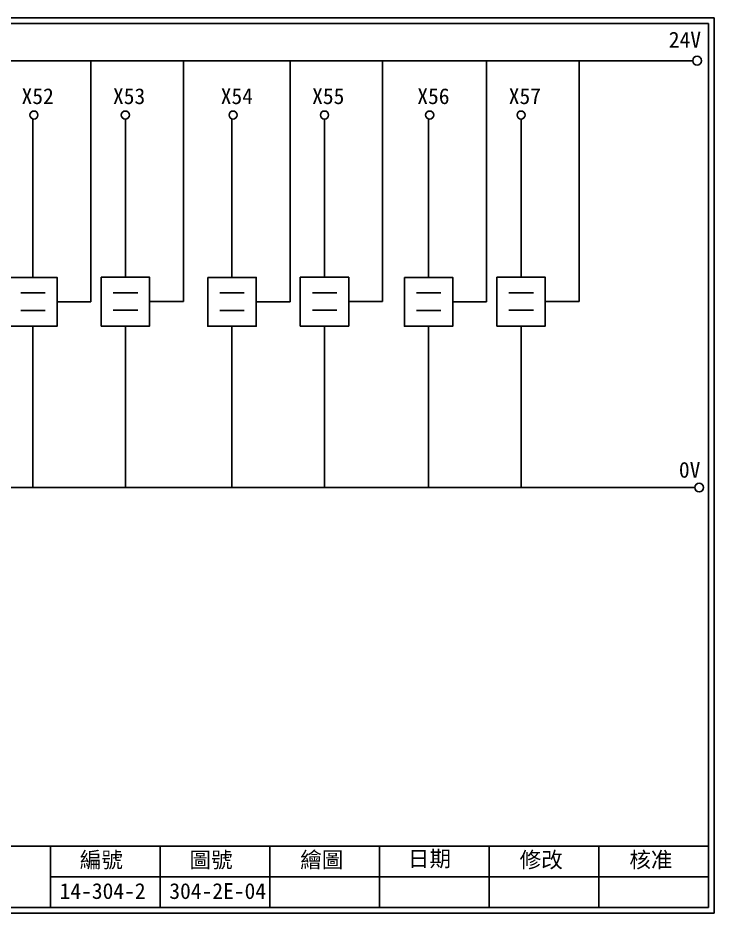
# Model space of a CAD drawing. Extents: x 275 to 562, y 265 to 469.
# Drawn here: x 403.3 to 561.9, y 264.9 to 468.9 of the extents above; entities that cross this region are included whole.
import ezdxf

# ---------------------------------------------------------------- set-up
doc = ezdxf.new("R2010")
doc.units = 0
doc.layers.get('0').update_dxf_attribs({"linetype": 'CONTINUOUS'})
doc.layers.add('圖框層', color=7, linetype='CONTINUOUS')
doc.layers.add('標尺寸層', color=3, linetype='CONTINUOUS')
doc.styles.add('STSL', font='kaiu.ttf')

msp = doc.modelspace()

# ---------------------------------------------------------------- linework, layer by layer
for p, q in [((419.89, 404.23), (419.89, 459.14)), ((440.97, 404.26), (440.97, 459.17)), ((465.26, 404.23), (465.26, 459.14)), ((486.34, 404.26), (486.34, 459.17)), ((510.06, 404.23), (510.06, 459.14)), ((531.14, 404.26), (531.14, 459.17)), ((406.66, 409.8), (406.66, 445.83)), ((427.74, 409.84), (427.74, 445.86)), ((452.04, 409.8), (452.04, 445.83)), ((473.12, 409.84), (473.12, 445.86)), ((496.83, 409.8), (496.83, 445.83)), ((517.91, 409.84), (517.91, 445.86)), ((412.18, 404.23), (419.89, 404.23)), ((433.25, 404.26), (440.97, 404.26)), ((457.55, 404.23), (465.26, 404.23)), ((478.63, 404.26), (486.34, 404.26)), ((502.35, 404.23), (510.06, 404.23)), ((523.43, 404.26), (531.14, 404.26)), ((406.66, 398.65), (406.66, 361.87)), ((427.74, 398.68), (427.74, 361.9)), ((452.04, 398.65), (452.04, 361.87)), ((473.12, 398.68), (473.12, 361.9)), ((496.83, 398.65), (496.83, 361.87)), ((517.91, 398.68), (517.91, 361.9))]:
    msp.add_line(p, q)
for points in [[(401.15, 409.8), (412.18, 409.8), (412.18, 398.65), (401.15, 398.65)], [(422.23, 409.84), (433.25, 409.84), (433.25, 398.68), (422.23, 398.68)], [(446.53, 409.8), (457.55, 409.8), (457.55, 398.65), (446.53, 398.65)], [(467.6, 409.84), (478.63, 409.84), (478.63, 398.68), (467.6, 398.68)], [(491.32, 409.8), (502.35, 409.8), (502.35, 398.65), (491.32, 398.65)], [(512.4, 409.84), (523.43, 409.84), (523.43, 398.68), (512.4, 398.68)]]:
    msp.add_lwpolyline(points, close=True)
for centre in [(558.02, 459.17), (558.5, 361.9)]:
    msp.add_circle(centre, 1)
at = {"layer": '圖框層', "color": 7}
for p, q in [((561.9, 468.91), (274.9, 468.91)), ((560.65, 467.66), (276.15, 467.66)), ((560.65, 266.2), (560.65, 467.66)), ((561.9, 264.95), (561.9, 468.91)), ((276.15, 280.2), (560.65, 280.2)), ((410.65, 266.2), (410.65, 280.2)), ((435.65, 266.2), (435.65, 280.2)), ((460.65, 266.2), (460.65, 280.2)), ((485.65, 266.2), (485.65, 280.2)), ((510.65, 266.2), (510.65, 280.2)), ((535.65, 266.2), (535.65, 280.2)), ((410.65, 273.2), (560.65, 273.2)), ((276.15, 266.2), (560.65, 266.2)), ((274.9, 264.95), (561.9, 264.95))]:
    msp.add_line(p, q, dxfattribs=at)
at = {"layer": '標尺寸層', "color": 7}
for p, q in [((279.42, 459.17), (557.02, 459.17)), ((403.9, 406.26), (409.47, 406.26)), ((424.98, 406.29), (430.55, 406.29)), ((449.28, 406.26), (454.85, 406.26)), ((470.36, 406.29), (475.93, 406.29)), ((494.07, 406.26), (499.64, 406.26)), ((515.15, 406.29), (520.72, 406.29)), ((403.9, 402.28), (409.47, 402.28)), ((424.98, 402.32), (430.55, 402.32)), ((449.28, 402.28), (454.85, 402.28)), ((470.36, 402.32), (475.93, 402.32)), ((494.07, 402.28), (499.64, 402.28)), ((515.15, 402.32), (520.72, 402.32)), ((279.63, 361.9), (557.5, 361.9))]:
    msp.add_line(p, q, dxfattribs=at)
for centre in [(406.91, 446.78), (427.74, 446.78), (452.29, 446.78), (473.12, 446.78), (497.08, 446.78), (517.91, 446.78)]:
    msp.add_circle(centre, 0.92, dxfattribs=at)

# ---------------------------------------------------------------- texts
at = {"layer": '圖框層', "color": 4, "style": 'STSL'}
for s, p in [('24V', (551.58, 462.16)), ('X52', (404.09, 449.28)), ('X53', (424.92, 449.28)), ('X54', (449.47, 449.28)), ('X55', (470.3, 449.28)), ('X56', (494.26, 449.28)), ('X57', (515.1, 449.28)), ('0V', (553.88, 364.15)), ('繪圖', (467.59, 275.29)), ('日期', (492.12, 275.53)), ('編號', (417.36, 275.28)), ('圖號', (442.36, 275.28)), ('修改', (517.59, 275.29)), ('核准', (542.59, 275.29)), ('14-304-2', (412.76, 268.17)), ('304-2E-04', (437.76, 268.17))]:
    msp.add_text(s, height=3.6, dxfattribs=at).set_placement(p)

doc.saveas('drawing.dxf')
